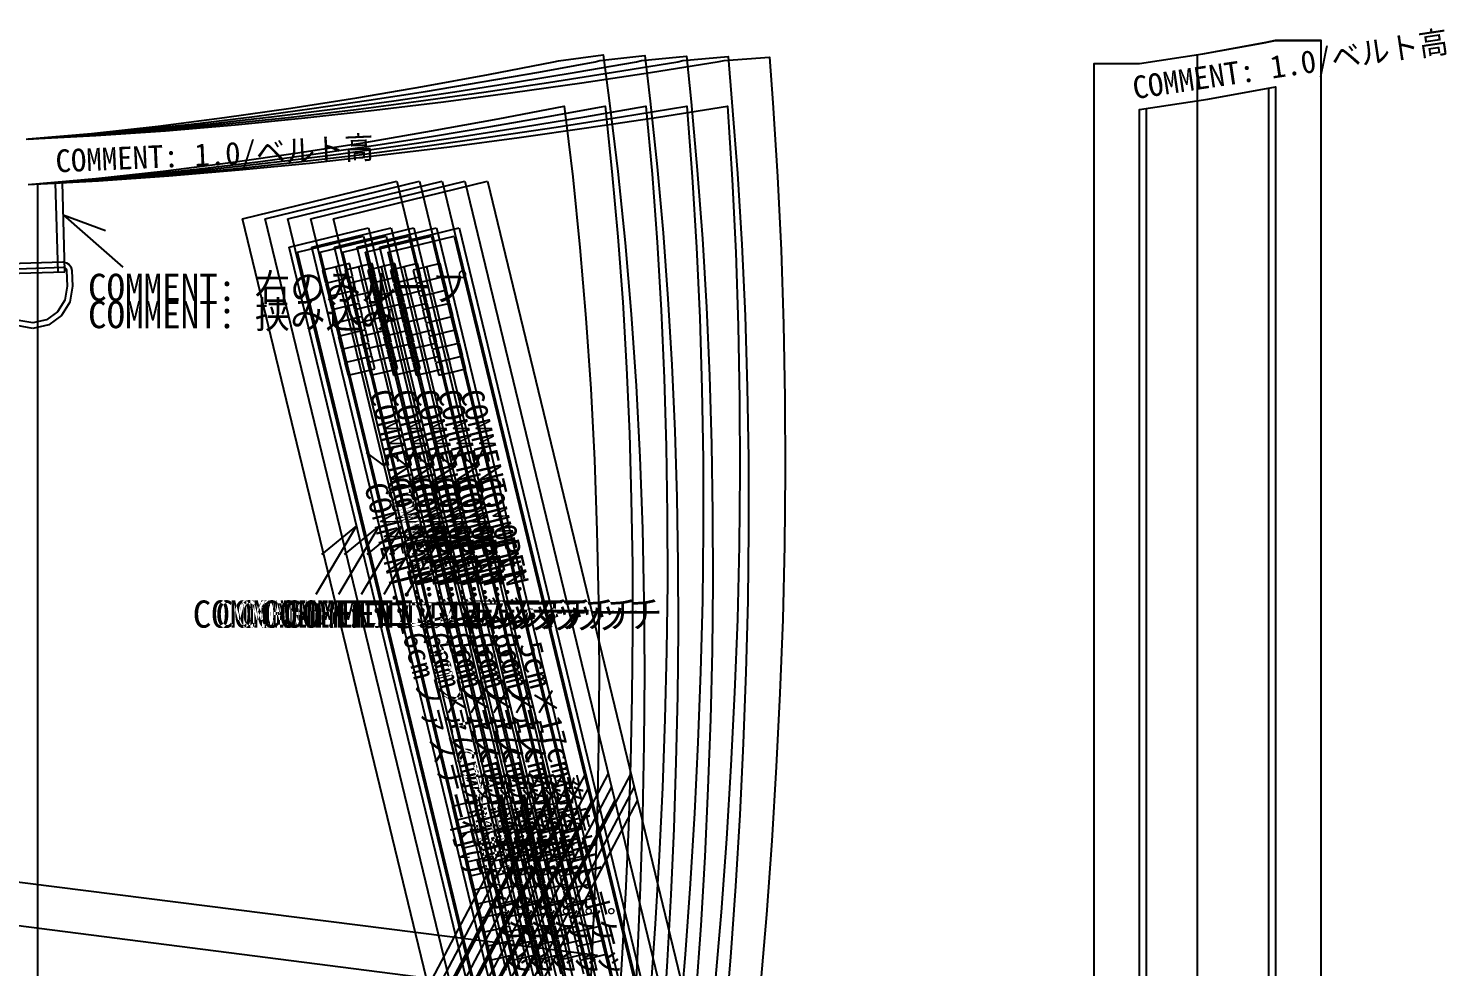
# Model space of a CAD drawing. Header units: metres. Extents: x 0 to 2419, y 20 to 1532.
# Drawn here: x 714 to 1026.7, y 1062.7 to 1269.4 of the extents above; entities that cross this region are included whole.
import ezdxf

# ---------------------------------------------------------------- set-up
doc = ezdxf.new("R2010")
doc.units = ezdxf.units.M

# ---------------------------------------------------------------- blocks, each defined once
blk = doc.blocks.new('P0026_04')
at = {"layer": '1'}
for p, q in [((22.7002, 670.1826), (22.7002, 55)), ((38.5, 65), (38.5, 662.8716)), ((11.5, 658.4019), (11.5, 65))]:
    blk.add_line(p, q, dxfattribs=at)
for points in [[(50, 55), (0, 55), (0, 106.2266), (0, 668.2891), (10, 668.2891), (23.9907, 670.3896), (37.8706, 672.957), (40, 673.4229), (50, 673.4229), (50, 106.2266), (50, 55)], [(10, 65), (10, 658.1865), (25.0439, 660.4321), (40, 663.1865), (40, 65), (10, 65)]]:
    blk.add_lwpolyline(points, dxfattribs=at)
blk.add_text('COMMENT: 1.0/ベルト高', height=5, rotation=8.5147, dxfattribs=at).set_placement((8.9014, 660.4155))
blk = doc.blocks.new('P0027_05')
at = {"layer": '1'}
for p, q in [((22.7002, 670.1826), (22.7002, 40)), ((38.5, 50), (38.5, 662.8716)), ((11.5, 658.4019), (11.5, 50))]:
    blk.add_line(p, q, dxfattribs=at)
for points in [[(50, 40), (0, 40), (0, 91.2266), (0, 668.2891), (10, 668.2891), (24.002, 670.3921), (37.9478, 672.9736), (40, 673.4048), (50, 673.4048), (50, 91.2266), (50, 40)], [(10, 50), (10, 658.1865), (25.0439, 660.4321), (40, 663.1865), (40, 50), (10, 50)]]:
    blk.add_lwpolyline(points, dxfattribs=at)
blk.add_text('COMMENT: 1.0/ベルト高', height=5, rotation=8.5147, dxfattribs=at).set_placement((8.9014, 660.4155))
blk = doc.blocks.new('P0028_06')
at = {"layer": '1'}
for p, q in [((22.7002, 670.1826), (22.7002, 20)), ((38.5, 30), (38.5, 662.8716)), ((11.5, 658.4019), (11.5, 30))]:
    blk.add_line(p, q, dxfattribs=at)
for points in [[(50, 20), (0, 20), (0, 71.2266), (0, 668.2891), (10, 668.2891), (23.9971, 670.3906), (37.9121, 672.9658), (38.019, 672.9883), (40, 673.3892), (50, 673.3892), (50, 71.2266), (50, 20)], [(10, 30), (10, 658.1865), (25.0439, 660.4321), (40, 663.1865), (40, 30), (10, 30)]]:
    blk.add_lwpolyline(points, dxfattribs=at)
blk.add_text('COMMENT: 1.0/ベルト高', height=5, rotation=8.5147, dxfattribs=at).set_placement((8.9014, 660.4155))
blk = doc.blocks.new('P0029_07')
at = {"layer": '1'}
for p, q in [((22.7002, 670.1826), (22.7002, 10)), ((38.5, 20), (38.5, 662.8716)), ((11.5, 658.4019), (11.5, 20))]:
    blk.add_line(p, q, dxfattribs=at)
for points in [[(50, 10), (0, 10), (0, 61.2266), (0, 668.2891), (10, 668.2891), (23.9971, 670.3906), (37.9121, 672.9658), (38.084, 673.002), (40.001, 673.3755), (50, 673.375), (50, 61.2266), (50, 10)], [(10, 20), (10, 658.1865), (25.0439, 660.4321), (40, 663.1865), (40, 20), (10, 20)]]:
    blk.add_lwpolyline(points, dxfattribs=at)
blk.add_text('COMMENT: 1.0/ベルト高', height=5, rotation=8.5147, dxfattribs=at).set_placement((8.9014, 660.4155))
blk = doc.blocks.new('P0030_08')
at = {"layer": '1'}
for p, q in [((22.7002, 670.1826), (22.7002, 0)), ((38.5, 10), (38.5, 662.8716)), ((11.5, 658.4019), (11.5, 10))]:
    blk.add_line(p, q, dxfattribs=at)
for points in [[(50, 0), (0, 0), (0, 51.2266), (0, 668.2891), (10, 668.2891), (23.9971, 670.3906), (37.9121, 672.9658), (38.145, 673.0146), (39.9995, 673.3628), (50, 673.3628), (50, 51.2266), (50, 0)], [(10, 10), (10, 658.1865), (25.0439, 660.4321), (40, 663.1865), (40, 10), (10, 10)]]:
    blk.add_lwpolyline(points, dxfattribs=at)
blk.add_text('COMMENT: 1.0/ベルト高', height=5, rotation=8.5147, dxfattribs=at).set_placement((8.9014, 660.4155))
blk = doc.blocks.new('P0031_04')
at = {"layer": '1'}
for p, q in [((189.2734, 639.3706), (189.2734, 65)), ((193.2261, 639.5898), (193.7832, 620.0381)), ((194.7246, 639.6777), (195.2832, 620.0781)), ((234.52, 631.7231), (268.5352, 639.958)), ((268.5352, 639.958), (313.2061, 455.3564)), ((194.9268, 632.5742), (208.082, 621.0635)), ((194.9268, 632.5742), (204.313, 629.1235)), ((279.1812, 447.1211), (234.52, 631.7231)), ((244.7788, 625.46), (262.2729, 629.6963)), ((262.2729, 629.6963), (302.9395, 461.624)), ((285.4453, 457.3877), (244.7788, 625.46)), ((246.5894, 624.355), (261.168, 627.8853)), ((261.168, 627.8853), (301.1289, 462.7285)), ((180.7334, 621.748), (194.9033, 622.208)), ((286.5503, 459.1982), (246.5894, 624.355)), ((195.2935, 619.9482), (180.2935, 619.5181)), ((180.7734, 620.5479), (194.9434, 621.0078)), ((194.9434, 621.0078), (194.9624, 621.0083)), ((194.9624, 621.0083), (195.0005, 621.0073)), ((195.0005, 621.0073), (195.0933, 620.9971)), ((195.0933, 620.9971), (195.1475, 620.9854)), ((195.1475, 620.9854), (195.2993, 620.9287)), ((195.2993, 620.9287), (195.3306, 620.9116)), ((195.3306, 620.9116), (195.3613, 620.8936)), ((195.3613, 620.8936), (195.4604, 620.8188)), ((195.4604, 620.8188), (195.5454, 620.7295)), ((195.5454, 620.7295), (195.6055, 620.6421)), ((195.6055, 620.6421), (195.6226, 620.6108)), ((195.6226, 620.6108), (195.6382, 620.5791)), ((195.6382, 620.5791), (195.6523, 620.5464)), ((195.6523, 620.5464), (195.6704, 620.4961)), ((195.6704, 620.4961), (195.6978, 620.3721)), ((195.6978, 620.3721), (195.7017, 620.3354)), ((195.7017, 620.3354), (195.7031, 620.2979)), ((195.7031, 620.2979), (195.8135, 616.8179)), ((196.9033, 620.3281), (197.0234, 616.8584)), ((255.1084, 621.1006), (252.1362, 620.3813)), ((252.1362, 620.3813), (252.8037, 617.6265)), ((258.0532, 621.814), (255.0811, 621.0942)), ((255.7734, 618.355), (255.1084, 621.1006)), ((258.7183, 619.0679), (258.0532, 621.814)), ((255.8149, 618.1831), (252.8428, 617.4634)), ((252.8428, 617.4634), (253.5098, 614.7085)), ((258.7598, 618.896), (255.7876, 618.1763)), ((256.48, 615.437), (255.8149, 618.1831)), ((259.4663, 615.978), (256.4941, 615.2583)), ((259.4248, 616.1499), (258.7598, 618.896)), ((260.1313, 613.2319), (259.4663, 615.978)), ((256.5215, 615.2646), (253.5493, 614.5454)), ((253.5493, 614.5454), (254.2163, 611.7905)), ((257.1865, 612.519), (256.5215, 615.2646)), ((260.1729, 613.0601), (257.2012, 612.3403)), ((260.8379, 610.314), (260.1729, 613.0601)), ((257.228, 612.3467), (254.2559, 611.6274)), ((254.2559, 611.6274), (254.9229, 608.8726)), ((257.8931, 609.6011), (257.228, 612.3467)), ((260.8794, 610.1421), (257.9072, 609.4224)), ((261.5444, 607.396), (260.8794, 610.1421)), ((257.9346, 609.4292), (254.9624, 608.7095)), ((254.9624, 608.7095), (255.6294, 605.9546)), ((258.5996, 606.6831), (257.9346, 609.4292)), ((261.5859, 607.2241), (258.6143, 606.5044)), ((262.251, 604.478), (261.5859, 607.2241)), ((258.6411, 606.5112), (255.6689, 605.7915)), ((255.6689, 605.7915), (256.3359, 603.0366)), ((259.3477, 603.5933), (256.3755, 602.8735)), ((259.3062, 603.7651), (258.6411, 606.5112)), ((262.2925, 604.3062), (259.3203, 603.5864)), ((260.0127, 600.8472), (259.3477, 603.5933)), ((262.9575, 601.5605), (262.2925, 604.3062)), ((256.3755, 602.8735), (257.043, 600.1187)), ((260.0542, 600.6753), (257.082, 599.9556)), ((262.999, 601.3882), (260.0273, 600.6685)), ((260.7188, 597.9292), (260.0542, 600.6753)), ((263.6641, 598.6426), (262.999, 601.3882)), ((257.082, 599.9556), (257.749, 597.2007)), ((257.749, 597.2007), (260.7188, 597.9292)), ((260.6943, 597.9141), (263.6641, 598.6426)), ((260.7471, 597.7534), (283.6719, 503.0776)), ((265.7598, 577.1499), (267.8555, 581.5376)), ((261.7822, 580.1577), (265.7598, 577.1499)), ((259.6475, 564.0088), (250.6538, 548.9238)), ((259.6475, 564.0088), (251.8975, 557.689)), ((300.1196, 509.4351), (275.4385, 462.5903)), ((300.8276, 506.4878), (276.1499, 459.6499)), ((301.543, 503.5547), (276.8613, 456.7095)), ((286.6729, 503.6187), (283.7002, 502.9014)), ((287.3745, 500.7109), (286.6729, 503.6187)), ((283.7271, 502.9082), (280.7549, 502.1909)), ((280.7549, 502.1909), (281.4585, 499.2734)), ((284.4287, 500.0005), (283.7271, 502.9082)), ((287.4185, 500.5288), (284.4458, 499.8115)), ((288.1201, 497.6206), (287.4185, 500.5288)), ((284.4731, 499.8179), (281.5005, 499.1006)), ((281.5005, 499.1006), (282.2046, 496.1831)), ((285.1748, 496.9102), (284.4731, 499.8179)), ((288.1641, 497.4385), (285.1914, 496.7212)), ((288.8657, 494.5308), (288.1641, 497.4385)), ((285.2188, 496.728), (282.2461, 496.0103)), ((282.2461, 496.0103), (282.9502, 493.0933)), ((285.9204, 493.8198), (285.2188, 496.728)), ((288.9102, 494.3486), (285.9375, 493.6313)), ((289.6113, 491.4409), (288.9102, 494.3486)), ((285.9644, 493.6377), (282.9917, 492.9204)), ((282.9917, 492.9204), (283.6958, 490.0029)), ((286.666, 490.73), (285.9644, 493.6377)), ((289.6558, 491.2583), (286.6831, 490.5415)), ((290.3574, 488.3506), (289.6558, 491.2583)), ((286.71, 490.5479), (283.7378, 489.8306)), ((283.7378, 489.8306), (284.4419, 486.9131)), ((287.4121, 487.6396), (286.71, 490.5479)), ((290.4014, 488.1685), (287.4287, 487.4512)), ((291.103, 485.2603), (290.4014, 488.1685)), ((177.8735, 486.4121), (312.7783, 469.3994)), ((287.4561, 487.4575), (284.4834, 486.7402)), ((284.4834, 486.7402), (285.1875, 483.8228)), ((288.1577, 484.5498), (287.4561, 487.4575)), ((291.147, 485.0786), (288.1748, 484.3608)), ((291.8486, 482.1704), (291.147, 485.0786)), ((288.2017, 484.3677), (285.229, 483.6499)), ((285.229, 483.6499), (285.9331, 480.7329)), ((288.9033, 481.4595), (288.2017, 484.3677)), ((291.8931, 481.9883), (288.9204, 481.271)), ((292.5947, 479.0806), (291.8931, 481.9883)), ((288.9473, 481.2773), (285.9746, 480.5601)), ((285.9746, 480.5601), (286.6787, 477.6426)), ((289.6494, 478.3696), (288.9473, 481.2773)), ((292.6387, 478.8979), (289.666, 478.1807)), ((293.3403, 475.9902), (292.6387, 478.8979)), ((289.6934, 478.187), (286.7207, 477.4702)), ((286.7207, 477.4702), (287.4248, 474.5527)), ((290.395, 475.2793), (289.6934, 478.187)), ((293.3843, 475.8081), (290.4116, 475.0903)), ((294.0859, 472.8999), (293.3843, 475.8081)), ((290.439, 475.0972), (287.4663, 474.3799)), ((287.4663, 474.3799), (288.1704, 471.4624)), ((291.1406, 472.189), (290.439, 475.0972)), ((294.1299, 472.7178), (291.1577, 472.0005)), ((294.832, 469.8101), (294.1299, 472.7178)), ((291.1846, 472.0073), (288.2119, 471.2896)), ((288.2119, 471.2896), (288.916, 468.3726)), ((291.8867, 469.0991), (291.1846, 472.0073)), ((294.876, 469.6274), (291.9033, 468.9106)), ((295.5776, 466.7202), (294.876, 469.6274)), ((291.9307, 468.917), (288.958, 468.1997)), ((288.958, 468.1997), (289.6621, 465.2822)), ((292.6323, 466.0093), (291.9307, 468.917))]:
    blk.add_line(p, q, dxfattribs=at)
for points in [[(187.2734, 649.3057), (201.1953, 650.5347), (215.8687, 652.1289), (230.5142, 653.9902), (245.126, 656.0889), (259.6982, 658.395), (274.2251, 660.8784), (288.6997, 663.5093), (303.1162, 666.2578), (304.1147, 666.5361), (314.0313, 667.8262), (315.3345, 657.8081), (317.228, 642.1206), (318.8379, 626.4077), (320.1733, 610.6719), (321.2446, 594.9165), (322.0615, 579.1445), (322.6343, 563.3589), (322.9731, 547.5625), (323.0874, 531.7588), (322.9878, 515.9507), (322.6841, 500.1411), (322.186, 484.333), (321.5039, 468.5293), (320.6479, 452.7334)], [(187.2734, 639.2671), (202.1611, 640.5815), (217.0269, 642.1968), (231.8652, 644.083), (246.6689, 646.21), (261.4326, 648.5469), (276.1494, 651.064), (290.8135, 653.731), (305.418, 656.5181), (307.293, 640.9785), (308.8857, 625.4097), (310.2065, 609.8159), (311.2646, 594.2007), (312.0708, 578.5684), (312.6348, 562.9219), (312.9673, 547.2656), (313.0776, 531.6035), (312.9766, 515.9385), (312.6743, 500.2754), (312.1802, 484.6172), (311.5049, 468.9678), (310.6587, 453.3315)], [(194.9033, 622.208), (195.7095, 622.0308), (196.2593, 621.6509), (196.6309, 621.0801), (196.9033, 620.3281)], [(188.2832, 607.5381), (184.7188, 608.1836), (181.8701, 610.022), (179.8979, 612.8037), (178.9634, 616.2783)], [(188.2432, 608.748), (185.1807, 609.2617), (182.6411, 610.855), (180.8853, 613.2852), (180.1733, 616.3081)], [(195.8135, 616.8179), (195.2983, 613.7529), (193.7021, 611.2129), (191.269, 609.458), (188.2432, 608.748)], [(197.0234, 616.8584), (196.4277, 613.3198), (194.585, 610.3872), (191.7759, 608.3599), (188.2832, 607.5381)]]:
    blk.add_lwpolyline(points, dxfattribs=at)
for s, rotation, p in [('COMMENT: 1.0/ベルト高', 2.5227, (193.3892, 641.9204)), ('COMMENT: OPEN', 283.5342, (262.4834, 593.4136)), ('COMMENT: 16cmファスナー付け', 284.4469, (261.2813, 572.8022)), ('COMMENT: 1.5cm×17cm務歯出しポケット', 284.4469, (266.1231, 574.0496))]:
    blk.add_text(s, height=5, rotation=rotation, dxfattribs=at).set_placement(p)
for s, p in [('COMMENT: 右のみループ', (200.4473, 613.5869)), ('COMMENT: 挟み込み', (200.4473, 607.5869)), ('COMMENT: コバステッチ', (223.5161, 541.584))]:
    blk.add_text(s, height=6, dxfattribs=at).set_placement(p)
blk = doc.blocks.new('P0032_05')
at = {"layer": '1'}
for p, q in [((189.2734, 639.3706), (189.2734, 50)), ((193.2261, 639.5898), (193.7832, 620.0381)), ((194.7246, 639.6777), (195.2832, 620.0781)), ((239.52, 631.7231), (273.5352, 639.958)), ((273.5352, 639.958), (318.2061, 455.3564)), ((194.9268, 632.5742), (208.082, 621.0635)), ((194.9268, 632.5742), (204.313, 629.1235)), ((284.1812, 447.1211), (239.52, 631.7231)), ((249.7788, 625.46), (267.2729, 629.6963)), ((267.2729, 629.6963), (307.9395, 461.624)), ((290.4453, 457.3877), (249.7788, 625.46)), ((251.5894, 624.355), (266.168, 627.8853)), ((266.168, 627.8853), (306.1289, 462.7285)), ((180.7334, 621.748), (194.9033, 622.208)), ((291.5503, 459.1982), (251.5894, 624.355)), ((195.2935, 619.9482), (180.2935, 619.5181)), ((180.7734, 620.5479), (194.9434, 621.0078)), ((194.9434, 621.0078), (194.9624, 621.0083)), ((194.9624, 621.0083), (195.0005, 621.0073)), ((195.0005, 621.0073), (195.0933, 620.9971)), ((195.0933, 620.9971), (195.1475, 620.9854)), ((195.1475, 620.9854), (195.2993, 620.9287)), ((195.2993, 620.9287), (195.3306, 620.9116)), ((195.3306, 620.9116), (195.3613, 620.8936)), ((195.3613, 620.8936), (195.4604, 620.8188)), ((195.4604, 620.8188), (195.5454, 620.7295)), ((195.5454, 620.7295), (195.6055, 620.6421)), ((195.6055, 620.6421), (195.6226, 620.6108)), ((195.6226, 620.6108), (195.6382, 620.5791)), ((195.6382, 620.5791), (195.6523, 620.5464)), ((195.6523, 620.5464), (195.6704, 620.4961)), ((195.6704, 620.4961), (195.6978, 620.3721)), ((195.6978, 620.3721), (195.7017, 620.3354)), ((195.7017, 620.3354), (195.7031, 620.2979)), ((195.7031, 620.2979), (195.8135, 616.8179)), ((196.9033, 620.3281), (197.0234, 616.8584)), ((260.1084, 621.1006), (257.1362, 620.3813)), ((257.1362, 620.3813), (257.8037, 617.6265)), ((263.0532, 621.814), (260.0811, 621.0942)), ((260.7734, 618.355), (260.1084, 621.1006)), ((263.7183, 619.0679), (263.0532, 621.814)), ((260.8149, 618.1831), (257.8428, 617.4634)), ((257.8428, 617.4634), (258.5098, 614.7085)), ((263.7598, 618.896), (260.7876, 618.1763)), ((261.48, 615.437), (260.8149, 618.1831)), ((264.4663, 615.978), (261.4941, 615.2583)), ((264.4248, 616.1499), (263.7598, 618.896)), ((265.1313, 613.2319), (264.4663, 615.978)), ((261.5215, 615.2646), (258.5493, 614.5454)), ((258.5493, 614.5454), (259.2163, 611.7905)), ((262.1865, 612.519), (261.5215, 615.2646)), ((265.1729, 613.0601), (262.2012, 612.3403)), ((265.8379, 610.314), (265.1729, 613.0601)), ((262.228, 612.3467), (259.2559, 611.6274)), ((259.2559, 611.6274), (259.9229, 608.8726)), ((262.8931, 609.6011), (262.228, 612.3467)), ((265.8794, 610.1421), (262.9072, 609.4224)), ((266.5444, 607.396), (265.8794, 610.1421)), ((262.9346, 609.4292), (259.9624, 608.7095)), ((259.9624, 608.7095), (260.6294, 605.9546)), ((263.5996, 606.6831), (262.9346, 609.4292)), ((266.5859, 607.2241), (263.6143, 606.5044)), ((267.251, 604.478), (266.5859, 607.2241)), ((263.6411, 606.5112), (260.6689, 605.7915)), ((260.6689, 605.7915), (261.3359, 603.0366)), ((264.3477, 603.5933), (261.3755, 602.8735)), ((264.3062, 603.7651), (263.6411, 606.5112)), ((267.2925, 604.3062), (264.3203, 603.5864)), ((265.0127, 600.8472), (264.3477, 603.5933)), ((267.9575, 601.5605), (267.2925, 604.3062)), ((261.3755, 602.8735), (262.043, 600.1187)), ((265.0542, 600.6753), (262.082, 599.9556)), ((267.999, 601.3882), (265.0273, 600.6685)), ((265.7188, 597.9292), (265.0542, 600.6753)), ((268.6641, 598.6426), (267.999, 601.3882)), ((262.082, 599.9556), (262.749, 597.2007)), ((262.749, 597.2007), (265.7188, 597.9292)), ((265.6943, 597.9141), (268.6641, 598.6426)), ((265.7471, 597.7534), (288.6719, 503.0776)), ((270.7598, 577.1499), (272.8555, 581.5376)), ((266.7822, 580.1577), (270.7598, 577.1499)), ((264.6475, 564.0088), (255.6538, 548.9238)), ((264.6475, 564.0088), (256.8975, 557.689)), ((305.1196, 509.4351), (280.4385, 462.5903)), ((305.8276, 506.4878), (281.1499, 459.6499)), ((306.543, 503.5547), (281.8613, 456.7095)), ((291.6729, 503.6187), (288.7002, 502.9014)), ((292.3745, 500.7109), (291.6729, 503.6187)), ((288.7271, 502.9082), (285.7549, 502.1909)), ((285.7549, 502.1909), (286.4585, 499.2734)), ((289.4287, 500.0005), (288.7271, 502.9082)), ((292.4185, 500.5288), (289.4458, 499.8115)), ((293.1201, 497.6206), (292.4185, 500.5288)), ((289.4731, 499.8179), (286.5005, 499.1006)), ((286.5005, 499.1006), (287.2046, 496.1831)), ((290.1748, 496.9102), (289.4731, 499.8179)), ((293.1641, 497.4385), (290.1914, 496.7212)), ((293.8657, 494.5308), (293.1641, 497.4385)), ((290.2188, 496.728), (287.2461, 496.0103)), ((287.2461, 496.0103), (287.9502, 493.0933)), ((290.9204, 493.8198), (290.2188, 496.728)), ((293.9102, 494.3486), (290.9375, 493.6313)), ((294.6113, 491.4409), (293.9102, 494.3486)), ((290.9644, 493.6377), (287.9917, 492.9204)), ((287.9917, 492.9204), (288.6958, 490.0029)), ((291.666, 490.73), (290.9644, 493.6377)), ((294.6558, 491.2583), (291.6831, 490.5415)), ((295.3574, 488.3506), (294.6558, 491.2583)), ((291.71, 490.5479), (288.7378, 489.8306)), ((288.7378, 489.8306), (289.4419, 486.9131)), ((292.4121, 487.6396), (291.71, 490.5479)), ((295.4014, 488.1685), (292.4287, 487.4512)), ((296.103, 485.2603), (295.4014, 488.1685)), ((292.4561, 487.4575), (289.4834, 486.7402)), ((289.4834, 486.7402), (290.1875, 483.8228)), ((293.1577, 484.5498), (292.4561, 487.4575)), ((296.147, 485.0786), (293.1748, 484.3608)), ((296.8486, 482.1704), (296.147, 485.0786)), ((293.2017, 484.3677), (290.229, 483.6499)), ((290.229, 483.6499), (290.9331, 480.7329)), ((293.9033, 481.4595), (293.2017, 484.3677)), ((296.8931, 481.9883), (293.9204, 481.271)), ((297.5947, 479.0806), (296.8931, 481.9883)), ((293.9473, 481.2773), (290.9746, 480.5601)), ((290.9746, 480.5601), (291.6787, 477.6426)), ((294.6494, 478.3696), (293.9473, 481.2773)), ((297.6387, 478.8979), (294.666, 478.1807)), ((298.3403, 475.9902), (297.6387, 478.8979)), ((181.6733, 476.4121), (318.2783, 458.8994)), ((294.6934, 478.187), (291.7207, 477.4702)), ((291.7207, 477.4702), (292.4248, 474.5527)), ((295.395, 475.2793), (294.6934, 478.187)), ((298.3843, 475.8081), (295.4116, 475.0903)), ((299.0859, 472.8999), (298.3843, 475.8081)), ((295.439, 475.0972), (292.4663, 474.3799)), ((292.4663, 474.3799), (293.1704, 471.4624)), ((296.1406, 472.189), (295.439, 475.0972)), ((299.1299, 472.7178), (296.1577, 472.0005)), ((299.832, 469.8101), (299.1299, 472.7178)), ((296.1846, 472.0073), (293.2119, 471.2896)), ((293.2119, 471.2896), (293.916, 468.3726)), ((296.8867, 469.0991), (296.1846, 472.0073)), ((299.876, 469.6274), (296.9033, 468.9106)), ((300.5776, 466.7202), (299.876, 469.6274)), ((296.9307, 468.917), (293.958, 468.1997)), ((293.958, 468.1997), (294.6621, 465.2822)), ((297.6323, 466.0093), (296.9307, 468.917))]:
    blk.add_line(p, q, dxfattribs=at)
for points in [[(187.2734, 649.2954), (199.2612, 650.2065), (211.9092, 651.377), (224.5415, 652.7397), (237.1548, 654.2788), (249.7461, 655.9771), (262.311, 657.8184), (274.8472, 659.7866), (287.3501, 661.8647), (299.8164, 664.0366), (312.2427, 666.2856), (313.2725, 666.5552), (323.207, 667.6899), (324.3535, 657.6528), (325.8906, 643.1357), (327.1934, 628.6006), (328.2686, 614.0493), (329.124, 599.4839), (329.7666, 584.9067), (330.2041, 570.3208), (330.4438, 555.7271), (330.4932, 541.1284), (330.3594, 526.5269), (330.0498, 511.9248), (329.5713, 497.3247), (328.9321, 482.728), (328.1392, 468.1372), (327.1992, 453.5552)], [(187.2734, 639.2671), (200.0845, 640.2402), (212.8838, 641.4253), (225.668, 642.8042), (238.4326, 644.3618), (251.1748, 646.0806), (263.8906, 647.9448), (276.5762, 649.937), (289.2285, 652.041), (301.8438, 654.2402), (314.418, 656.5181), (315.9409, 642.1279), (317.231, 627.7178), (318.2944, 613.2896), (319.1401, 598.8462), (319.7744, 584.3906), (320.2046, 569.9253), (320.4395, 555.4526), (320.4849, 540.9751), (320.3491, 526.4961), (320.0396, 512.0176), (319.5635, 497.543), (318.9282, 483.0737), (318.1416, 468.6138), (317.2104, 454.165)], [(194.9033, 622.208), (195.7095, 622.0308), (196.2593, 621.6509), (196.6309, 621.0801), (196.9033, 620.3281)], [(188.2832, 607.5381), (184.7188, 608.1836), (181.8701, 610.022), (179.8979, 612.8037), (178.9634, 616.2783)], [(188.2432, 608.748), (185.1807, 609.2617), (182.6411, 610.855), (180.8853, 613.2852), (180.1733, 616.3081)], [(195.8135, 616.8179), (195.2983, 613.7529), (193.7021, 611.2129), (191.269, 609.458), (188.2432, 608.748)], [(197.0234, 616.8584), (196.4277, 613.3198), (194.585, 610.3872), (191.7759, 608.3599), (188.2832, 607.5381)]]:
    blk.add_lwpolyline(points, dxfattribs=at)
for s, rotation, p in [('COMMENT: 1.0/ベルト高', 2.5227, (193.3892, 641.9204)), ('COMMENT: OPEN', 283.5342, (267.4834, 593.4136)), ('COMMENT: 16cmファスナー付け', 284.4469, (266.2813, 572.8022)), ('COMMENT: 1.5cm×17cm務歯出しポケット', 284.4469, (271.1231, 574.0496))]:
    blk.add_text(s, height=5, rotation=rotation, dxfattribs=at).set_placement(p)
for s, p in [('COMMENT: 右のみループ', (200.4473, 613.5869)), ('COMMENT: 挟み込み', (200.4473, 607.5869)), ('COMMENT: コバステッチ', (228.5161, 541.584))]:
    blk.add_text(s, height=6, dxfattribs=at).set_placement(p)
blk = doc.blocks.new('P0033_06')
at = {"layer": '1'}
for p, q in [((189.2734, 639.3706), (189.2734, 30)), ((193.2261, 639.5898), (193.7832, 620.0381)), ((194.7246, 639.6777), (195.2832, 620.0781)), ((244.52, 631.7231), (278.5352, 639.958)), ((278.5352, 639.958), (323.2061, 455.3564)), ((194.9268, 632.5742), (208.082, 621.0635)), ((194.9268, 632.5742), (204.313, 629.1235)), ((289.1812, 447.1211), (244.52, 631.7231)), ((254.7788, 625.46), (272.2729, 629.6963)), ((272.2729, 629.6963), (312.9395, 461.624)), ((295.4453, 457.3877), (254.7788, 625.46)), ((256.5894, 624.355), (271.168, 627.8853)), ((271.168, 627.8853), (311.1289, 462.7285)), ((180.7334, 621.748), (194.9033, 622.208)), ((296.5503, 459.1982), (256.5894, 624.355)), ((195.2935, 619.9482), (180.2935, 619.5181)), ((180.7734, 620.5479), (194.9434, 621.0078)), ((194.9434, 621.0078), (194.9624, 621.0083)), ((194.9624, 621.0083), (195.0005, 621.0073)), ((195.0005, 621.0073), (195.0933, 620.9971)), ((195.0933, 620.9971), (195.1475, 620.9854)), ((195.1475, 620.9854), (195.2993, 620.9287)), ((195.2993, 620.9287), (195.3306, 620.9116)), ((195.3306, 620.9116), (195.3613, 620.8936)), ((195.3613, 620.8936), (195.4604, 620.8188)), ((195.4604, 620.8188), (195.5454, 620.7295)), ((195.5454, 620.7295), (195.6055, 620.6421)), ((195.6055, 620.6421), (195.6226, 620.6108)), ((195.6226, 620.6108), (195.6382, 620.5791)), ((195.6382, 620.5791), (195.6523, 620.5464)), ((195.6523, 620.5464), (195.6704, 620.4961)), ((195.6704, 620.4961), (195.6978, 620.3721)), ((195.6978, 620.3721), (195.7017, 620.3354)), ((195.7017, 620.3354), (195.7031, 620.2979)), ((195.7031, 620.2979), (195.8135, 616.8179)), ((196.9033, 620.3281), (197.0234, 616.8584)), ((265.1084, 621.1006), (262.1362, 620.3813)), ((262.1362, 620.3813), (262.8037, 617.6265)), ((268.0532, 621.814), (265.0811, 621.0942)), ((265.7734, 618.355), (265.1084, 621.1006)), ((268.7183, 619.0679), (268.0532, 621.814)), ((265.8149, 618.1831), (262.8428, 617.4634)), ((262.8428, 617.4634), (263.5098, 614.7085)), ((268.7598, 618.896), (265.7876, 618.1763)), ((266.48, 615.437), (265.8149, 618.1831)), ((269.4663, 615.978), (266.4941, 615.2583)), ((269.4248, 616.1499), (268.7598, 618.896)), ((270.1313, 613.2319), (269.4663, 615.978)), ((266.5215, 615.2646), (263.5493, 614.5454)), ((263.5493, 614.5454), (264.2163, 611.7905)), ((267.1865, 612.519), (266.5215, 615.2646)), ((270.1729, 613.0601), (267.2012, 612.3403)), ((270.8379, 610.314), (270.1729, 613.0601)), ((267.228, 612.3467), (264.2559, 611.6274)), ((264.2559, 611.6274), (264.9229, 608.8726)), ((267.8931, 609.6011), (267.228, 612.3467)), ((270.8794, 610.1421), (267.9072, 609.4224)), ((271.5444, 607.396), (270.8794, 610.1421)), ((267.9346, 609.4292), (264.9624, 608.7095)), ((264.9624, 608.7095), (265.6294, 605.9546)), ((268.5996, 606.6831), (267.9346, 609.4292)), ((271.5859, 607.2241), (268.6143, 606.5044)), ((272.251, 604.478), (271.5859, 607.2241)), ((268.6411, 606.5112), (265.6689, 605.7915)), ((265.6689, 605.7915), (266.3359, 603.0366)), ((269.3477, 603.5933), (266.3755, 602.8735)), ((269.3062, 603.7651), (268.6411, 606.5112)), ((272.2925, 604.3062), (269.3203, 603.5864)), ((270.0127, 600.8472), (269.3477, 603.5933)), ((272.9575, 601.5605), (272.2925, 604.3062)), ((266.3755, 602.8735), (267.043, 600.1187)), ((270.0542, 600.6753), (267.082, 599.9556)), ((272.999, 601.3882), (270.0273, 600.6685)), ((270.7188, 597.9292), (270.0542, 600.6753)), ((273.6641, 598.6426), (272.999, 601.3882)), ((267.082, 599.9556), (267.749, 597.2007)), ((267.749, 597.2007), (270.7188, 597.9292)), ((270.6943, 597.9141), (273.6641, 598.6426)), ((270.7471, 597.7534), (293.6719, 503.0776)), ((275.7598, 577.1499), (277.8555, 581.5376)), ((271.7822, 580.1577), (275.7598, 577.1499)), ((269.6475, 564.0088), (260.6538, 548.9238)), ((269.6475, 564.0088), (261.8975, 557.689)), ((310.1196, 509.4351), (285.4385, 462.5903)), ((310.8276, 506.4878), (286.1499, 459.6499)), ((311.543, 503.5547), (286.8613, 456.7095)), ((296.6729, 503.6187), (293.7002, 502.9014)), ((297.3745, 500.7109), (296.6729, 503.6187)), ((293.7271, 502.9082), (290.7549, 502.1909)), ((290.7549, 502.1909), (291.4585, 499.2734)), ((294.4287, 500.0005), (293.7271, 502.9082)), ((297.4185, 500.5288), (294.4458, 499.8115)), ((298.1201, 497.6206), (297.4185, 500.5288)), ((294.4731, 499.8179), (291.5005, 499.1006)), ((291.5005, 499.1006), (292.2046, 496.1831)), ((295.1748, 496.9102), (294.4731, 499.8179)), ((298.1641, 497.4385), (295.1914, 496.7212)), ((298.8657, 494.5308), (298.1641, 497.4385)), ((295.2188, 496.728), (292.2461, 496.0103)), ((292.2461, 496.0103), (292.9502, 493.0933)), ((295.9204, 493.8198), (295.2188, 496.728)), ((298.9102, 494.3486), (295.9375, 493.6313)), ((299.6113, 491.4409), (298.9102, 494.3486)), ((295.9644, 493.6377), (292.9917, 492.9204)), ((292.9917, 492.9204), (293.6958, 490.0029)), ((296.666, 490.73), (295.9644, 493.6377)), ((299.6558, 491.2583), (296.6831, 490.5415)), ((300.3574, 488.3506), (299.6558, 491.2583)), ((296.71, 490.5479), (293.7378, 489.8306)), ((293.7378, 489.8306), (294.4419, 486.9131)), ((297.4121, 487.6396), (296.71, 490.5479)), ((300.4014, 488.1685), (297.4287, 487.4512)), ((301.103, 485.2603), (300.4014, 488.1685)), ((297.4561, 487.4575), (294.4834, 486.7402)), ((294.4834, 486.7402), (295.1875, 483.8228)), ((298.1577, 484.5498), (297.4561, 487.4575)), ((301.147, 485.0786), (298.1748, 484.3608)), ((301.8486, 482.1704), (301.147, 485.0786)), ((298.2017, 484.3677), (295.229, 483.6499)), ((295.229, 483.6499), (295.9331, 480.7329)), ((298.9033, 481.4595), (298.2017, 484.3677)), ((301.8931, 481.9883), (298.9204, 481.271)), ((302.5947, 479.0806), (301.8931, 481.9883)), ((298.9473, 481.2773), (295.9746, 480.5601)), ((295.9746, 480.5601), (296.6787, 477.6426)), ((299.6494, 478.3696), (298.9473, 481.2773)), ((302.6387, 478.8979), (299.666, 478.1807)), ((303.3403, 475.9902), (302.6387, 478.8979)), ((299.6934, 478.187), (296.7207, 477.4702)), ((296.7207, 477.4702), (297.4248, 474.5527)), ((300.395, 475.2793), (299.6934, 478.187)), ((303.3843, 475.8081), (300.4116, 475.0903)), ((304.0859, 472.8999), (303.3843, 475.8081)), ((300.439, 475.0972), (297.4663, 474.3799)), ((297.4663, 474.3799), (298.1704, 471.4624)), ((301.1406, 472.189), (300.439, 475.0972)), ((304.1299, 472.7178), (301.1577, 472.0005)), ((304.832, 469.8101), (304.1299, 472.7178)), ((301.1846, 472.0073), (298.2119, 471.2896)), ((298.2119, 471.2896), (298.916, 468.3726)), ((301.8867, 469.0991), (301.1846, 472.0073)), ((304.876, 469.6274), (301.9033, 468.9106)), ((305.5776, 466.7202), (304.876, 469.6274)), ((301.9307, 468.917), (298.958, 468.1997)), ((298.958, 468.1997), (299.6621, 465.2822)), ((302.6323, 466.0093), (301.9307, 468.917))]:
    blk.add_line(p, q, dxfattribs=at)
for points in [[(187.2734, 649.2891), (200.2524, 650.1602), (213.8032, 651.2939), (227.3398, 652.6343), (240.8584, 654.1626), (254.354, 655.8623), (267.8232, 657.7148), (281.2622, 659.7036), (294.667, 661.811), (308.0337, 664.0186), (321.3579, 666.3096), (322.417, 666.5708), (332.3677, 667.5615), (333.3687, 657.5088), (334.7456, 642.4189), (335.8789, 627.3145), (336.7759, 612.1978), (337.4448, 597.0703), (337.8931, 581.9351), (338.1279, 566.793), (338.1572, 551.6465), (337.9888, 536.4971), (337.6304, 521.3477), (337.0898, 506.1992), (336.374, 491.0537), (335.4917, 475.9141), (334.4497, 460.7813)], [(187.2734, 639.2671), (200.9844, 640.1875), (214.6846, 641.3335), (228.3701, 642.6885), (242.0366, 644.2334), (255.6807, 645.9517), (269.2979, 647.8252), (282.8843, 649.8364), (296.4355, 651.9673), (309.9482, 654.2007), (323.418, 656.5181), (324.7832, 641.5498), (325.9058, 626.564), (326.7935, 611.563), (327.4536, 596.5493), (327.895, 581.5264), (328.1245, 566.4961), (328.1499, 551.4614), (327.9795, 536.4248), (327.6206, 521.3887), (327.0811, 506.3564), (326.3687, 491.3301), (325.4912, 476.312), (324.4565, 461.3057)], [(194.9033, 622.208), (195.7095, 622.0308), (196.2593, 621.6509), (196.6309, 621.0801), (196.9033, 620.3281)], [(188.2832, 607.5381), (184.7188, 608.1836), (181.8701, 610.022), (179.8979, 612.8037), (178.9634, 616.2783)], [(188.2432, 608.748), (185.1807, 609.2617), (182.6411, 610.855), (180.8853, 613.2852), (180.1733, 616.3081)], [(195.8135, 616.8179), (195.2983, 613.7529), (193.7021, 611.2129), (191.269, 609.458), (188.2432, 608.748)], [(197.0234, 616.8584), (196.4277, 613.3198), (194.585, 610.3872), (191.7759, 608.3599), (188.2832, 607.5381)]]:
    blk.add_lwpolyline(points, dxfattribs=at)
for s, rotation, p in [('COMMENT: 1.0/ベルト高', 2.5227, (193.3892, 641.9204)), ('COMMENT: OPEN', 283.5342, (272.4834, 593.4136)), ('COMMENT: 16cmファスナー付け', 284.4469, (271.2813, 572.8022)), ('COMMENT: 1.5cm×17cm務歯出しポケット', 284.4469, (276.1231, 574.0496))]:
    blk.add_text(s, height=5, rotation=rotation, dxfattribs=at).set_placement(p)
for s, p in [('COMMENT: 右のみループ', (200.4473, 613.5869)), ('COMMENT: 挟み込み', (200.4473, 607.5869)), ('COMMENT: コバステッチ', (233.5161, 541.584))]:
    blk.add_text(s, height=6, dxfattribs=at).set_placement(p)
blk = doc.blocks.new('P0034_07')
at = {"layer": '1'}
for p, q in [((189.2734, 639.3706), (189.2734, 20)), ((193.2261, 639.5898), (193.7832, 620.0381)), ((194.7246, 639.6777), (195.2832, 620.0781)), ((249.52, 631.7231), (283.5352, 639.958)), ((283.5352, 639.958), (328.2061, 455.3564)), ((194.9268, 632.5742), (208.082, 621.0635)), ((194.9268, 632.5742), (204.313, 629.1235)), ((294.1812, 447.1211), (249.52, 631.7231)), ((259.7788, 625.46), (277.2729, 629.6963)), ((277.2729, 629.6963), (317.9395, 461.624)), ((300.4453, 457.3877), (259.7788, 625.46)), ((261.5894, 624.355), (276.168, 627.8853)), ((276.168, 627.8853), (316.1289, 462.7285)), ((180.7334, 621.748), (194.9033, 622.208)), ((301.5503, 459.1982), (261.5894, 624.355)), ((195.2935, 619.9482), (180.2935, 619.5181)), ((180.7734, 620.5479), (194.9434, 621.0078)), ((194.9434, 621.0078), (194.9624, 621.0083)), ((194.9624, 621.0083), (195.0005, 621.0073)), ((195.0005, 621.0073), (195.0933, 620.9971)), ((195.0933, 620.9971), (195.1475, 620.9854)), ((195.1475, 620.9854), (195.2993, 620.9287)), ((195.2993, 620.9287), (195.3306, 620.9116)), ((195.3306, 620.9116), (195.3613, 620.8936)), ((195.3613, 620.8936), (195.4604, 620.8188)), ((195.4604, 620.8188), (195.5454, 620.7295)), ((195.5454, 620.7295), (195.6055, 620.6421)), ((195.6055, 620.6421), (195.6226, 620.6108)), ((195.6226, 620.6108), (195.6382, 620.5791)), ((195.6382, 620.5791), (195.6523, 620.5464)), ((195.6523, 620.5464), (195.6704, 620.4961)), ((195.6704, 620.4961), (195.6978, 620.3721)), ((195.6978, 620.3721), (195.7017, 620.3354)), ((195.7017, 620.3354), (195.7031, 620.2979)), ((195.7031, 620.2979), (195.8135, 616.8179)), ((196.9033, 620.3281), (197.0234, 616.8584)), ((270.1084, 621.1006), (267.1362, 620.3813)), ((267.1362, 620.3813), (267.8037, 617.6265)), ((273.0532, 621.814), (270.0811, 621.0942)), ((270.7734, 618.355), (270.1084, 621.1006)), ((273.7183, 619.0679), (273.0532, 621.814)), ((270.8149, 618.1831), (267.8428, 617.4634)), ((267.8428, 617.4634), (268.5098, 614.7085)), ((273.7598, 618.896), (270.7876, 618.1763)), ((271.48, 615.437), (270.8149, 618.1831)), ((274.4663, 615.978), (271.4941, 615.2583)), ((274.4248, 616.1499), (273.7598, 618.896)), ((275.1313, 613.2319), (274.4663, 615.978)), ((271.5215, 615.2646), (268.5493, 614.5454)), ((268.5493, 614.5454), (269.2163, 611.7905)), ((272.1865, 612.519), (271.5215, 615.2646)), ((275.1729, 613.0601), (272.2012, 612.3403)), ((275.8379, 610.314), (275.1729, 613.0601)), ((272.228, 612.3467), (269.2559, 611.6274)), ((269.2559, 611.6274), (269.9229, 608.8726)), ((272.8931, 609.6011), (272.228, 612.3467)), ((275.8794, 610.1421), (272.9072, 609.4224)), ((276.5444, 607.396), (275.8794, 610.1421)), ((272.9346, 609.4292), (269.9624, 608.7095)), ((269.9624, 608.7095), (270.6294, 605.9546)), ((273.5996, 606.6831), (272.9346, 609.4292)), ((276.5859, 607.2241), (273.6143, 606.5044)), ((277.251, 604.478), (276.5859, 607.2241)), ((273.6411, 606.5112), (270.6689, 605.7915)), ((270.6689, 605.7915), (271.3359, 603.0366)), ((274.3477, 603.5933), (271.3755, 602.8735)), ((274.3062, 603.7651), (273.6411, 606.5112)), ((277.2925, 604.3062), (274.3203, 603.5864)), ((275.0127, 600.8472), (274.3477, 603.5933)), ((277.9575, 601.5605), (277.2925, 604.3062)), ((271.3755, 602.8735), (272.043, 600.1187)), ((275.0542, 600.6753), (272.082, 599.9556)), ((277.999, 601.3882), (275.0273, 600.6685)), ((275.7188, 597.9292), (275.0542, 600.6753)), ((278.6641, 598.6426), (277.999, 601.3882)), ((272.082, 599.9556), (272.749, 597.2007)), ((272.749, 597.2007), (275.7188, 597.9292)), ((275.6943, 597.9141), (278.6641, 598.6426)), ((275.7471, 597.7534), (298.6719, 503.0776)), ((280.7598, 577.1499), (282.8555, 581.5376)), ((276.7822, 580.1577), (280.7598, 577.1499)), ((274.6475, 564.0088), (265.6538, 548.9238)), ((274.6475, 564.0088), (266.8975, 557.689)), ((315.1196, 509.4351), (290.4385, 462.5903)), ((315.8276, 506.4878), (291.1499, 459.6499)), ((316.543, 503.5547), (291.8613, 456.7095)), ((301.6729, 503.6187), (298.7002, 502.9014)), ((302.3745, 500.7109), (301.6729, 503.6187)), ((298.7271, 502.9082), (295.7549, 502.1909)), ((295.7549, 502.1909), (296.4585, 499.2734)), ((299.4287, 500.0005), (298.7271, 502.9082)), ((302.4185, 500.5288), (299.4458, 499.8115)), ((303.1201, 497.6206), (302.4185, 500.5288)), ((299.4731, 499.8179), (296.5005, 499.1006)), ((296.5005, 499.1006), (297.2046, 496.1831)), ((300.1748, 496.9102), (299.4731, 499.8179)), ((303.1641, 497.4385), (300.1914, 496.7212)), ((303.8657, 494.5308), (303.1641, 497.4385)), ((300.2188, 496.728), (297.2461, 496.0103)), ((297.2461, 496.0103), (297.9502, 493.0933)), ((300.9204, 493.8198), (300.2188, 496.728)), ((303.9102, 494.3486), (300.9375, 493.6313)), ((304.6113, 491.4409), (303.9102, 494.3486)), ((300.9644, 493.6377), (297.9917, 492.9204)), ((297.9917, 492.9204), (298.6958, 490.0029)), ((301.666, 490.73), (300.9644, 493.6377)), ((304.6558, 491.2583), (301.6831, 490.5415)), ((305.3574, 488.3506), (304.6558, 491.2583)), ((301.71, 490.5479), (298.7378, 489.8306)), ((298.7378, 489.8306), (299.4419, 486.9131)), ((302.4121, 487.6396), (301.71, 490.5479)), ((305.4014, 488.1685), (302.4287, 487.4512)), ((306.103, 485.2603), (305.4014, 488.1685)), ((302.4561, 487.4575), (299.4834, 486.7402)), ((299.4834, 486.7402), (300.1875, 483.8228)), ((303.1577, 484.5498), (302.4561, 487.4575)), ((306.147, 485.0786), (303.1748, 484.3608)), ((306.8486, 482.1704), (306.147, 485.0786)), ((303.2017, 484.3677), (300.229, 483.6499)), ((300.229, 483.6499), (300.9331, 480.7329)), ((303.9033, 481.4595), (303.2017, 484.3677)), ((306.8931, 481.9883), (303.9204, 481.271)), ((307.5947, 479.0806), (306.8931, 481.9883)), ((303.9473, 481.2773), (300.9746, 480.5601)), ((300.9746, 480.5601), (301.6787, 477.6426)), ((304.6494, 478.3696), (303.9473, 481.2773)), ((307.6387, 478.8979), (304.666, 478.1807)), ((308.3403, 475.9902), (307.6387, 478.8979)), ((304.6934, 478.187), (301.7207, 477.4702)), ((301.7207, 477.4702), (302.4248, 474.5527)), ((305.395, 475.2793), (304.6934, 478.187)), ((308.3843, 475.8081), (305.4116, 475.0903)), ((309.0859, 472.8999), (308.3843, 475.8081)), ((305.439, 475.0972), (302.4663, 474.3799)), ((302.4663, 474.3799), (303.1704, 471.4624)), ((306.1406, 472.189), (305.439, 475.0972)), ((309.1299, 472.7178), (306.1577, 472.0005)), ((309.832, 469.8101), (309.1299, 472.7178)), ((306.1846, 472.0073), (303.2119, 471.2896)), ((303.2119, 471.2896), (303.916, 468.3726)), ((306.8867, 469.0991), (306.1846, 472.0073)), ((309.876, 469.6274), (306.9033, 468.9106)), ((310.5776, 466.7202), (309.876, 469.6274)), ((306.9307, 468.917), (303.958, 468.1997)), ((303.958, 468.1997), (304.6621, 465.2822)), ((307.6323, 466.0093), (306.9307, 468.917))]:
    blk.add_line(p, q, dxfattribs=at)
for points in [[(187.2734, 649.2842), (201.2319, 650.1128), (215.687, 651.2095), (230.1279, 652.5264), (244.5503, 654.0444), (258.9507, 655.7446), (273.3242, 657.6089), (287.666, 659.6182), (301.9727, 661.7539), (316.2393, 663.9971), (330.4619, 666.3296), (331.5532, 666.5835), (341.5156, 667.4399), (342.3813, 657.3745), (343.5981, 641.708), (344.562, 626.0259), (345.2798, 610.332), (345.7607, 594.6279), (346.0127, 578.9165), (346.043, 563.2012), (345.8608, 547.4834), (345.4731, 531.7666), (344.8892, 516.0532), (344.1162, 500.3462), (343.1626, 484.6475), (342.0361, 468.9604), (340.7456, 453.2876)], [(187.2734, 639.2671), (201.8838, 640.1343), (216.4849, 641.2422), (231.0723, 642.5718), (245.6406, 644.105), (260.1865, 645.8228), (274.7051, 647.7061), (289.1919, 649.7358), (303.6426, 651.8936), (318.0527, 654.1606), (332.418, 656.5181), (333.6255, 640.9717), (334.5806, 625.4102), (335.292, 609.8364), (335.7676, 594.2524), (336.0156, 578.6621), (336.0439, 563.0669), (335.8608, 547.4702), (335.4741, 531.874), (334.8921, 516.2813), (334.1226, 500.6948), (333.1738, 485.1172), (332.0537, 469.5503), (330.771, 453.998)], [(194.9033, 622.208), (195.7095, 622.0308), (196.2593, 621.6509), (196.6309, 621.0801), (196.9033, 620.3281)], [(188.2832, 607.5381), (184.7188, 608.1836), (181.8701, 610.022), (179.8979, 612.8037), (178.9634, 616.2783)], [(188.2432, 608.748), (185.1807, 609.2617), (182.6411, 610.855), (180.8853, 613.2852), (180.1733, 616.3081)], [(195.8135, 616.8179), (195.2983, 613.7529), (193.7021, 611.2129), (191.269, 609.458), (188.2432, 608.748)], [(197.0234, 616.8584), (196.4277, 613.3198), (194.585, 610.3872), (191.7759, 608.3599), (188.2832, 607.5381)]]:
    blk.add_lwpolyline(points, dxfattribs=at)
for s, rotation, p in [('COMMENT: 1.0/ベルト高', 2.5227, (193.3892, 641.9204)), ('COMMENT: OPEN', 283.5342, (277.4834, 593.4136)), ('COMMENT: 16cmファスナー付け', 284.4469, (276.2813, 572.8022)), ('COMMENT: 1.5cm×17cm務歯出しポケット', 284.4469, (281.1231, 574.0496))]:
    blk.add_text(s, height=5, rotation=rotation, dxfattribs=at).set_placement(p)
for s, p in [('COMMENT: 右のみループ', (200.4473, 613.5869)), ('COMMENT: 挟み込み', (200.4473, 607.5869)), ('COMMENT: コバステッチ', (238.5161, 541.584))]:
    blk.add_text(s, height=6, dxfattribs=at).set_placement(p)
blk = doc.blocks.new('P0035_08')
at = {"layer": '1'}
for p, q in [((189.2734, 639.3706), (189.2734, 10)), ((193.2261, 639.5898), (193.7832, 620.0381)), ((194.7246, 639.6777), (195.2832, 620.0781)), ((254.52, 631.7231), (288.5352, 639.958)), ((288.5352, 639.958), (333.2061, 455.3564)), ((194.9268, 632.5742), (208.082, 621.0635)), ((194.9268, 632.5742), (204.313, 629.1235)), ((299.1812, 447.1211), (254.52, 631.7231)), ((264.7788, 625.46), (282.2729, 629.6963)), ((282.2729, 629.6963), (322.9395, 461.624)), ((305.4453, 457.3877), (264.7788, 625.46)), ((266.5894, 624.355), (281.168, 627.8853)), ((281.168, 627.8853), (321.1289, 462.7285)), ((180.7334, 621.748), (194.9033, 622.208)), ((306.5503, 459.1982), (266.5894, 624.355)), ((195.2935, 619.9482), (180.2935, 619.5181)), ((180.7734, 620.5479), (194.9434, 621.0078)), ((194.9434, 621.0078), (194.9624, 621.0083)), ((194.9624, 621.0083), (195.0005, 621.0073)), ((195.0005, 621.0073), (195.0933, 620.9971)), ((195.0933, 620.9971), (195.1475, 620.9854)), ((195.1475, 620.9854), (195.2993, 620.9287)), ((195.2993, 620.9287), (195.3306, 620.9116)), ((195.3306, 620.9116), (195.3613, 620.8936)), ((195.3613, 620.8936), (195.4604, 620.8188)), ((195.4604, 620.8188), (195.5454, 620.7295)), ((195.5454, 620.7295), (195.6055, 620.6421)), ((195.6055, 620.6421), (195.6226, 620.6108)), ((195.6226, 620.6108), (195.6382, 620.5791)), ((195.6382, 620.5791), (195.6523, 620.5464)), ((195.6523, 620.5464), (195.6704, 620.4961)), ((195.6704, 620.4961), (195.6978, 620.3721)), ((195.6978, 620.3721), (195.7017, 620.3354)), ((195.7017, 620.3354), (195.7031, 620.2979)), ((195.7031, 620.2979), (195.8135, 616.8179)), ((196.9033, 620.3281), (197.0234, 616.8584)), ((275.1084, 621.1006), (272.1362, 620.3813)), ((272.1362, 620.3813), (272.8037, 617.6265)), ((278.0532, 621.814), (275.0811, 621.0942)), ((275.7734, 618.355), (275.1084, 621.1006)), ((278.7183, 619.0679), (278.0532, 621.814)), ((275.8149, 618.1831), (272.8428, 617.4634)), ((272.8428, 617.4634), (273.5098, 614.7085)), ((278.7598, 618.896), (275.7876, 618.1763)), ((276.48, 615.437), (275.8149, 618.1831)), ((279.4663, 615.978), (276.4941, 615.2583)), ((279.4248, 616.1499), (278.7598, 618.896)), ((280.1313, 613.2319), (279.4663, 615.978)), ((276.5215, 615.2646), (273.5493, 614.5454)), ((273.5493, 614.5454), (274.2163, 611.7905)), ((277.1865, 612.519), (276.5215, 615.2646)), ((280.1729, 613.0601), (277.2012, 612.3403)), ((280.8379, 610.314), (280.1729, 613.0601)), ((277.228, 612.3467), (274.2559, 611.6274)), ((274.2559, 611.6274), (274.9229, 608.8726)), ((277.8931, 609.6011), (277.228, 612.3467)), ((280.8794, 610.1421), (277.9072, 609.4224)), ((281.5444, 607.396), (280.8794, 610.1421)), ((277.9346, 609.4292), (274.9624, 608.7095)), ((274.9624, 608.7095), (275.6294, 605.9546)), ((278.5996, 606.6831), (277.9346, 609.4292)), ((281.5859, 607.2241), (278.6143, 606.5044)), ((282.251, 604.478), (281.5859, 607.2241)), ((278.6411, 606.5112), (275.6689, 605.7915)), ((275.6689, 605.7915), (276.3359, 603.0366)), ((279.3477, 603.5933), (276.3755, 602.8735)), ((279.3062, 603.7651), (278.6411, 606.5112)), ((282.2925, 604.3062), (279.3203, 603.5864)), ((280.0127, 600.8472), (279.3477, 603.5933)), ((282.9575, 601.5605), (282.2925, 604.3062)), ((276.3755, 602.8735), (277.043, 600.1187)), ((280.0542, 600.6753), (277.082, 599.9556)), ((282.999, 601.3882), (280.0273, 600.6685)), ((280.7188, 597.9292), (280.0542, 600.6753)), ((283.6641, 598.6426), (282.999, 601.3882)), ((277.082, 599.9556), (277.749, 597.2007)), ((277.749, 597.2007), (280.7188, 597.9292)), ((280.6943, 597.9141), (283.6641, 598.6426)), ((280.7471, 597.7534), (303.6719, 503.0776)), ((285.7598, 577.1499), (287.8555, 581.5376)), ((281.7822, 580.1577), (285.7598, 577.1499)), ((279.6475, 564.0088), (270.6538, 548.9238)), ((279.6475, 564.0088), (271.8975, 557.689)), ((320.1196, 509.4351), (295.4385, 462.5903)), ((320.8276, 506.4878), (296.1499, 459.6499)), ((321.543, 503.5547), (296.8613, 456.7095)), ((306.6729, 503.6187), (303.7002, 502.9014)), ((307.3745, 500.7109), (306.6729, 503.6187)), ((303.7271, 502.9082), (300.7549, 502.1909)), ((300.7549, 502.1909), (301.4585, 499.2734)), ((304.4287, 500.0005), (303.7271, 502.9082)), ((307.4185, 500.5288), (304.4458, 499.8115)), ((308.1201, 497.6206), (307.4185, 500.5288)), ((304.4731, 499.8179), (301.5005, 499.1006)), ((301.5005, 499.1006), (302.2046, 496.1831)), ((305.1748, 496.9102), (304.4731, 499.8179)), ((308.1641, 497.4385), (305.1914, 496.7212)), ((308.8657, 494.5308), (308.1641, 497.4385)), ((305.2188, 496.728), (302.2461, 496.0103)), ((302.2461, 496.0103), (302.9502, 493.0933)), ((305.9204, 493.8198), (305.2188, 496.728)), ((308.9102, 494.3486), (305.9375, 493.6313)), ((309.6113, 491.4409), (308.9102, 494.3486)), ((305.9644, 493.6377), (302.9917, 492.9204)), ((302.9917, 492.9204), (303.6958, 490.0029)), ((306.666, 490.73), (305.9644, 493.6377)), ((309.6558, 491.2583), (306.6831, 490.5415)), ((310.3574, 488.3506), (309.6558, 491.2583)), ((306.71, 490.5479), (303.7378, 489.8306)), ((303.7378, 489.8306), (304.4419, 486.9131)), ((307.4121, 487.6396), (306.71, 490.5479)), ((310.4014, 488.1685), (307.4287, 487.4512)), ((311.103, 485.2603), (310.4014, 488.1685)), ((307.4561, 487.4575), (304.4834, 486.7402)), ((304.4834, 486.7402), (305.1875, 483.8228)), ((308.1577, 484.5498), (307.4561, 487.4575)), ((311.147, 485.0786), (308.1748, 484.3608)), ((311.8486, 482.1704), (311.147, 485.0786)), ((308.2017, 484.3677), (305.229, 483.6499)), ((305.229, 483.6499), (305.9331, 480.7329)), ((308.9033, 481.4595), (308.2017, 484.3677)), ((311.8931, 481.9883), (308.9204, 481.271)), ((312.5947, 479.0806), (311.8931, 481.9883)), ((308.9473, 481.2773), (305.9746, 480.5601)), ((305.9746, 480.5601), (306.6787, 477.6426)), ((309.6494, 478.3696), (308.9473, 481.2773)), ((312.6387, 478.8979), (309.666, 478.1807)), ((313.3403, 475.9902), (312.6387, 478.8979)), ((309.6934, 478.187), (306.7207, 477.4702)), ((306.7207, 477.4702), (307.4248, 474.5527)), ((310.395, 475.2793), (309.6934, 478.187)), ((313.3843, 475.8081), (310.4116, 475.0903)), ((314.0859, 472.8999), (313.3843, 475.8081)), ((310.439, 475.0972), (307.4663, 474.3799)), ((307.4663, 474.3799), (308.1704, 471.4624)), ((311.1406, 472.189), (310.439, 475.0972)), ((314.1299, 472.7178), (311.1577, 472.0005)), ((314.832, 469.8101), (314.1299, 472.7178)), ((311.1846, 472.0073), (308.2119, 471.2896)), ((308.2119, 471.2896), (308.916, 468.3726)), ((311.8867, 469.0991), (311.1846, 472.0073)), ((314.876, 469.6274), (311.9033, 468.9106)), ((315.5776, 466.7202), (314.876, 469.6274)), ((311.9307, 468.917), (308.958, 468.1997)), ((308.958, 468.1997), (309.6621, 465.2822)), ((312.6323, 466.0093), (311.9307, 468.917))]:
    blk.add_line(p, q, dxfattribs=at)
for points in [[(186.8008, 649.2559), (202.1768, 650.0625), (217.543, 651.123), (232.894, 652.4165), (248.2256, 653.9238), (263.5337, 655.6255), (278.813, 657.501), (294.0596, 659.5303), (309.2686, 661.6948), (324.4355, 663.9736), (339.5557, 666.3472), (340.6782, 666.5933), (350.6514, 667.3252), (351.3911, 657.25), (352.4482, 641.0117), (353.2432, 624.7607), (353.7837, 608.5005), (354.0786, 592.2329), (354.1357, 575.9609), (353.9644, 559.687), (353.5723, 543.4141), (352.9683, 527.1445), (352.1602, 510.8813), (351.1567, 494.6265), (349.9668, 478.3833), (348.5981, 462.1543)], [(187.2734, 639.2671), (202.7837, 640.0811), (218.2852, 641.1504), (233.7739, 642.4556), (249.2446, 643.9766), (264.6924, 645.6938), (280.1123, 647.5864), (295.4995, 649.6353), (310.8496, 651.8198), (326.1572, 654.1211), (341.418, 656.5181), (342.4673, 640.3931), (343.2559, 624.2563), (343.791, 608.1099), (344.082, 591.9561), (344.1367, 575.7979), (343.9639, 559.6382), (343.5718, 543.479), (342.9688, 527.3237), (342.1631, 511.1743), (341.1641, 495.0337), (339.979, 478.9043), (338.6167, 462.7891)], [(194.9033, 622.208), (195.7095, 622.0308), (196.2593, 621.6509), (196.6309, 621.0801), (196.9033, 620.3281)], [(188.2832, 607.5381), (184.7188, 608.1836), (181.8701, 610.022), (179.8979, 612.8037), (178.9634, 616.2783)], [(188.2432, 608.748), (185.1807, 609.2617), (182.6411, 610.855), (180.8853, 613.2852), (180.1733, 616.3081)], [(195.8135, 616.8179), (195.2983, 613.7529), (193.7021, 611.2129), (191.269, 609.458), (188.2432, 608.748)], [(197.0234, 616.8584), (196.4277, 613.3198), (194.585, 610.3872), (191.7759, 608.3599), (188.2832, 607.5381)]]:
    blk.add_lwpolyline(points, dxfattribs=at)
for s, rotation, p in [('COMMENT: 1.0/ベルト高', 2.5227, (193.3892, 641.9204)), ('COMMENT: OPEN', 283.5342, (282.4834, 593.4136)), ('COMMENT: 16cmファスナー付け', 284.4469, (281.2813, 572.8022)), ('COMMENT: 1.5cm×17cm務歯出しポケット', 284.4469, (286.1231, 574.0496))]:
    blk.add_text(s, height=5, rotation=rotation, dxfattribs=at).set_placement(p)
for s, p in [('COMMENT: 右のみループ', (200.4473, 613.5869)), ('COMMENT: 挟み込み', (200.4473, 607.5869)), ('COMMENT: コバステッチ', (243.5161, 541.584))]:
    blk.add_text(s, height=6, dxfattribs=at).set_placement(p)

msp = doc.modelspace()

# ---------------------------------------------------------------- block references
at = {"layer": '1'}
for name, p in [('P0026_04', (948.9561, 593.4136)), ('P0027_05', (948.9561, 593.4136)), ('P0028_06', (948.9561, 593.4136)), ('P0029_07', (948.9561, 593.4136)), ('P0030_08', (948.9561, 593.4136)), ('P0035_08', (526.7437, 595.7793)), ('P0034_07', (526.7437, 595.7793)), ('P0033_06', (526.7437, 595.7793)), ('P0032_05', (526.7437, 595.7793)), ('P0031_04', (526.7437, 595.7793))]:
    msp.add_blockref(name, p, dxfattribs=at)

doc.saveas('drawing.dxf')
